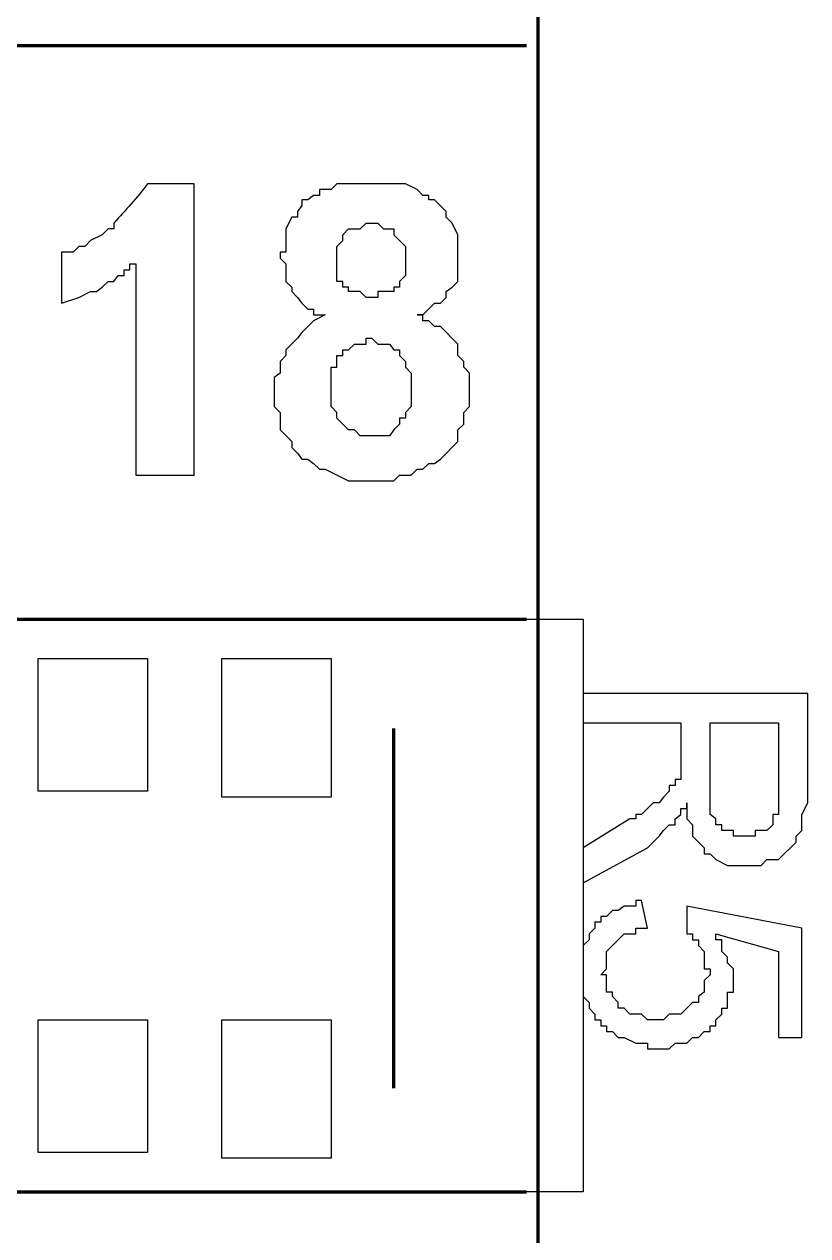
# Model space of a CAD drawing. Header units: millimetres. Extents: x -109 to -14.2, y -107.5 to -24.7.
# Drawn here: x -40.19 to -36.72, y -86.62 to -81.25 of the extents above; entities that cross this region are included whole.
import ezdxf

# ---------------------------------------------------------------- set-up
doc = ezdxf.new("R2010")
doc.units = ezdxf.units.MM
doc.header["$MEASUREMENT"] = 0
doc.layers.add('layer 1', color=7, linetype='Continuous')

msp = doc.modelspace()

# ---------------------------------------------------------------- linework, layer by layer
at = {"layer": 'layer 1', "color": 0, "lineweight": 80}
for points in [[(-37.9157, -91.9882), (-37.9157, -91.9882), (-37.9157, -66.1355), (-37.9157, -66.1355)], [(-46.6086, -81.3464), (-46.6086, -81.3464), (-37.9674, -81.3464), (-37.9674, -81.3464)], [(-46.6086, -83.889), (-46.6086, -83.889), (-37.9674, -83.889), (-37.9674, -83.889)], [(-46.6086, -86.4253), (-46.6086, -86.4253), (-37.9674, -86.4253), (-37.9674, -86.4253)]]:
    msp.add_open_spline(points, degree=3, dxfattribs=at)
at = {"layer": 'layer 1', "color": 0}
for points, knots in [([(-39.4389, -83.2501), (-39.4389, -83.2501), (-39.697, -83.2501), (-39.697, -83.2501), (-39.697, -83.2501), (-39.697, -83.2501), (-39.697, -82.3144), (-39.697, -82.3144), (-39.697, -82.3144), (-39.697, -82.3144), (-39.7228, -82.3144), (-39.7228, -82.3144), (-39.7228, -82.3144), (-39.7228, -82.3144), (-39.7228, -82.3402), (-39.7228, -82.3402), (-39.7228, -82.3402), (-39.7228, -82.3402), (-39.7486, -82.3402), (-39.7486, -82.3402), (-39.7486, -82.3402), (-39.7486, -82.3402), (-39.7486, -82.366), (-39.7486, -82.366), (-39.7486, -82.366), (-39.7486, -82.366), (-39.7745, -82.366), (-39.7745, -82.366), (-39.7745, -82.366), (-39.7745, -82.366), (-39.7938, -82.3918), (-39.7938, -82.3918), (-39.7938, -82.3918), (-39.7938, -82.3918), (-39.8196, -82.3918), (-39.8196, -82.3918), (-39.8196, -82.3918), (-39.8196, -82.3918), (-39.8454, -82.4176), (-39.8454, -82.4176), (-39.8454, -82.4176), (-39.8454, -82.4176), (-39.8713, -82.437), (-39.8713, -82.437), (-39.8713, -82.437), (-39.8713, -82.437), (-39.8971, -82.437), (-39.8971, -82.437), (-39.8971, -82.437), (-39.8971, -82.437), (-39.9487, -82.4628), (-39.9487, -82.4628), (-39.9487, -82.4628), (-39.9487, -82.4628), (-40.0261, -82.4886), (-40.0261, -82.4886), (-40.0261, -82.4886), (-40.0261, -82.4886), (-40.0261, -82.2628), (-40.0261, -82.2628), (-40.0261, -82.2628), (-40.0261, -82.2628), (-39.9745, -82.2628), (-39.9745, -82.2628), (-39.9745, -82.2628), (-39.9745, -82.2628), (-39.9487, -82.2369), (-39.9487, -82.2369), (-39.9487, -82.2369), (-39.9487, -82.2369), (-39.9229, -82.2369), (-39.9229, -82.2369), (-39.9229, -82.2369), (-39.9229, -82.2369), (-39.8971, -82.2111), (-39.8971, -82.2111), (-39.8971, -82.2111), (-39.8971, -82.2111), (-39.8454, -82.1853), (-39.8454, -82.1853), (-39.8454, -82.1853), (-39.8454, -82.1853), (-39.8196, -82.1595), (-39.8196, -82.1595), (-39.8196, -82.1595), (-39.8196, -82.1595), (-39.7938, -82.1595), (-39.7938, -82.1595), (-39.7938, -82.1595), (-39.7938, -82.1595), (-39.7938, -82.1337), (-39.7938, -82.1337), (-39.7938, -82.1337), (-39.7427, -82.0754), (-39.6903, -82.0221), (-39.6454, -81.9595), (-39.6454, -81.9595), (-39.6454, -81.9595), (-39.4389, -81.9595), (-39.4389, -81.9595), (-39.4389, -81.9595), (-39.4389, -81.9595), (-39.4389, -83.2501), (-39.4389, -83.2501)], [0, 0, 0, 0, 0.037037, 0.037037, 0.037037, 0.037037, 0.074074, 0.074074, 0.074074, 0.074074, 0.111111, 0.111111, 0.111111, 0.111111, 0.148148, 0.148148, 0.148148, 0.148148, 0.185185, 0.185185, 0.185185, 0.185185, 0.222222, 0.222222, 0.222222, 0.222222, 0.259259, 0.259259, 0.259259, 0.259259, 0.296296, 0.296296, 0.296296, 0.296296, 0.333333, 0.333333, 0.333333, 0.333333, 0.37037, 0.37037, 0.37037, 0.37037, 0.407407, 0.407407, 0.407407, 0.407407, 0.444444, 0.444444, 0.444444, 0.444444, 0.481481, 0.481481, 0.481481, 0.481481, 0.518519, 0.518519, 0.518519, 0.518519, 0.555556, 0.555556, 0.555556, 0.555556, 0.592593, 0.592593, 0.592593, 0.592593, 0.62963, 0.62963, 0.62963, 0.62963, 0.666667, 0.666667, 0.666667, 0.666667, 0.703704, 0.703704, 0.703704, 0.703704, 0.740741, 0.740741, 0.740741, 0.740741, 0.777778, 0.777778, 0.777778, 0.777778, 0.814815, 0.814815, 0.814815, 0.814815, 0.851852, 0.851852, 0.851852, 0.851852, 0.888889, 0.888889, 0.888889, 0.888889, 0.925926, 0.925926, 0.925926, 0.925926, 1, 1, 1, 1]), ([(-38.858, -82.5403), (-38.858, -82.5403), (-38.9096, -82.5403), (-38.9096, -82.5403), (-38.9096, -82.5403), (-38.9096, -82.5403), (-38.9096, -82.5144), (-38.9096, -82.5144), (-38.9096, -82.5144), (-38.9096, -82.5144), (-38.9354, -82.5144), (-38.9354, -82.5144), (-38.9354, -82.5144), (-38.9354, -82.5144), (-38.9612, -82.4886), (-38.9612, -82.4886), (-38.9612, -82.4886), (-38.9612, -82.4886), (-38.9806, -82.4628), (-38.9806, -82.4628), (-38.9806, -82.4628), (-38.9806, -82.4628), (-39.0064, -82.437), (-39.0064, -82.437), (-39.0064, -82.437), (-39.0064, -82.437), (-39.0064, -82.4176), (-39.0064, -82.4176), (-39.0064, -82.4176), (-39.0064, -82.4176), (-39.0322, -82.3918), (-39.0322, -82.3918), (-39.0322, -82.3918), (-39.0322, -82.3918), (-39.0322, -82.3144), (-39.0322, -82.3144), (-39.0322, -82.3144), (-39.0322, -82.3144), (-39.058, -82.2886), (-39.058, -82.2886), (-39.058, -82.2886), (-39.058, -82.2886), (-39.058, -82.2628), (-39.058, -82.2628), (-39.058, -82.2628), (-39.058, -82.2628), (-39.0322, -82.2628), (-39.0322, -82.2628), (-39.0322, -82.2628), (-39.0322, -82.2628), (-39.0322, -82.1595), (-39.0322, -82.1595), (-39.0322, -82.1595), (-39.0322, -82.1595), (-39.0064, -82.1079), (-39.0064, -82.1079), (-39.0064, -82.1079), (-39.0064, -82.1079), (-38.9806, -82.1079), (-38.9806, -82.1079), (-38.9806, -82.1079), (-38.9806, -82.1079), (-38.9806, -82.0821), (-38.9806, -82.0821), (-38.9806, -82.0821), (-38.9806, -82.0821), (-38.9612, -82.0563), (-38.9612, -82.0563), (-38.9612, -82.0563), (-38.9612, -82.0563), (-38.9612, -82.0304), (-38.9612, -82.0304), (-38.9612, -82.0304), (-38.9612, -82.0304), (-38.9354, -82.0304), (-38.9354, -82.0304), (-38.9354, -82.0304), (-38.9354, -82.0304), (-38.9096, -82.0111), (-38.9096, -82.0111), (-38.9096, -82.0111), (-38.9096, -82.0111), (-38.8838, -82.0111), (-38.8838, -82.0111), (-38.8838, -82.0111), (-38.8838, -82.0111), (-38.8838, -81.9853), (-38.8838, -81.9853), (-38.8838, -81.9853), (-38.8838, -81.9853), (-38.8321, -81.9853), (-38.8321, -81.9853), (-38.8321, -81.9853), (-38.8321, -81.9853), (-38.8063, -81.9595), (-38.8063, -81.9595), (-38.8063, -81.9595), (-38.8063, -81.9595), (-38.503, -81.9595), (-38.503, -81.9595), (-38.503, -81.9595), (-38.503, -81.9595), (-38.4514, -81.9853), (-38.4514, -81.9853), (-38.4514, -81.9853), (-38.4514, -81.9853), (-38.4256, -82.0111), (-38.4256, -82.0111), (-38.4256, -82.0111), (-38.4256, -82.0111), (-38.3997, -82.0111), (-38.3997, -82.0111), (-38.3997, -82.0111), (-38.3997, -82.0111), (-38.3997, -82.0304), (-38.3997, -82.0304), (-38.3997, -82.0304), (-38.3997, -82.0304), (-38.374, -82.0304), (-38.374, -82.0304), (-38.374, -82.0304), (-38.374, -82.0304), (-38.3223, -82.0821), (-38.3223, -82.0821), (-38.3223, -82.0821), (-38.3223, -82.0821), (-38.3223, -82.1079), (-38.3223, -82.1079), (-38.3223, -82.1079), (-38.3223, -82.1079), (-38.2965, -82.1337), (-38.2965, -82.1337), (-38.2965, -82.1337), (-38.2965, -82.1337), (-38.2707, -82.1853), (-38.2707, -82.1853), (-38.2707, -82.1853), (-38.2707, -82.1853), (-38.2707, -82.2628), (-38.2707, -82.2628), (-38.2707, -82.2628), (-38.2707, -82.3058), (-38.2707, -82.3488), (-38.2707, -82.3918), (-38.2707, -82.3918), (-38.2707, -82.3918), (-38.2965, -82.4176), (-38.2965, -82.4176), (-38.2965, -82.4176), (-38.2965, -82.4176), (-38.3223, -82.437), (-38.3223, -82.437), (-38.3223, -82.437), (-38.3223, -82.437), (-38.3223, -82.4628), (-38.3223, -82.4628), (-38.3223, -82.4628), (-38.3223, -82.4628), (-38.3481, -82.4886), (-38.3481, -82.4886), (-38.3481, -82.4886), (-38.3481, -82.4886), (-38.374, -82.4886), (-38.374, -82.4886), (-38.374, -82.4886), (-38.374, -82.4886), (-38.4256, -82.5403), (-38.4256, -82.5403), (-38.4256, -82.5403), (-38.4256, -82.5403), (-38.4514, -82.5403), (-38.4514, -82.5403), (-38.4514, -82.5403), (-38.4514, -82.5403), (-38.4256, -82.5403), (-38.4256, -82.5403), (-38.4256, -82.5403), (-38.4256, -82.5403), (-38.4256, -82.5661), (-38.4256, -82.5661), (-38.4256, -82.5661), (-38.4256, -82.5661), (-38.3997, -82.5661), (-38.3997, -82.5661), (-38.3997, -82.5661), (-38.3997, -82.5661), (-38.374, -82.5919), (-38.374, -82.5919), (-38.374, -82.5919), (-38.374, -82.5919), (-38.3481, -82.5919), (-38.3481, -82.5919), (-38.3481, -82.5919), (-38.3481, -82.5919), (-38.2707, -82.6693), (-38.2707, -82.6693), (-38.2707, -82.6693), (-38.2707, -82.6693), (-38.2707, -82.7209), (-38.2707, -82.7209), (-38.2707, -82.7209), (-38.2707, -82.7209), (-38.2449, -82.7468), (-38.2449, -82.7468), (-38.2449, -82.7468), (-38.2449, -82.7468), (-38.2449, -82.7726), (-38.2449, -82.7726), (-38.2449, -82.7726), (-38.2449, -82.7726), (-38.2191, -82.7984), (-38.2191, -82.7984), (-38.2191, -82.7984), (-38.2191, -82.7984), (-38.2191, -82.9468), (-38.2191, -82.9468), (-38.2191, -82.9468), (-38.2191, -82.9468), (-38.2449, -82.9726), (-38.2449, -82.9726), (-38.2449, -82.9726), (-38.2449, -82.9726), (-38.2449, -83.0243), (-38.2449, -83.0243), (-38.2449, -83.0243), (-38.2449, -83.0243), (-38.2707, -83.0501), (-38.2707, -83.0501), (-38.2707, -83.0501), (-38.2707, -83.0501), (-38.2707, -83.1017), (-38.2707, -83.1017), (-38.2707, -83.1017), (-38.2707, -83.1017), (-38.3481, -83.1792), (-38.3481, -83.1792), (-38.3481, -83.1792), (-38.3481, -83.1792), (-38.374, -83.1985), (-38.374, -83.1985), (-38.374, -83.1985), (-38.374, -83.1985), (-38.3997, -83.1985), (-38.3997, -83.1985), (-38.3997, -83.1985), (-38.3997, -83.1985), (-38.4256, -83.2243), (-38.4256, -83.2243), (-38.4256, -83.2243), (-38.4256, -83.2243), (-38.4514, -83.2243), (-38.4514, -83.2243), (-38.4514, -83.2243), (-38.4514, -83.2243), (-38.4772, -83.2501), (-38.4772, -83.2501), (-38.4772, -83.2501), (-38.4772, -83.2501), (-38.5288, -83.2501), (-38.5288, -83.2501), (-38.5288, -83.2501), (-38.5288, -83.2501), (-38.5546, -83.276), (-38.5546, -83.276), (-38.5546, -83.276), (-38.5546, -83.276), (-38.7547, -83.276), (-38.7547, -83.276), (-38.7547, -83.276), (-38.7547, -83.276), (-38.858, -83.2243), (-38.858, -83.2243), (-38.858, -83.2243), (-38.858, -83.2243), (-38.8838, -83.2243), (-38.8838, -83.2243), (-38.8838, -83.2243), (-38.8838, -83.2243), (-38.9096, -83.1985), (-38.9096, -83.1985), (-38.9096, -83.1985), (-38.9096, -83.1985), (-38.9354, -83.1792), (-38.9354, -83.1792), (-38.9354, -83.1792), (-38.9354, -83.1792), (-38.9612, -83.1792), (-38.9612, -83.1792), (-38.9612, -83.1792), (-38.9612, -83.1792), (-38.9806, -83.1533), (-38.9806, -83.1533), (-38.9806, -83.1533), (-38.9806, -83.1533), (-39.0064, -83.1275), (-39.0064, -83.1275), (-39.0064, -83.1275), (-39.0064, -83.1275), (-39.0064, -83.1017), (-39.0064, -83.1017), (-39.0064, -83.1017), (-39.0064, -83.1017), (-39.058, -83.0501), (-39.058, -83.0501), (-39.058, -83.0501), (-39.058, -83.0501), (-39.058, -82.9726), (-39.058, -82.9726), (-39.058, -82.9726), (-39.058, -82.9726), (-39.0838, -82.9468), (-39.0838, -82.9468), (-39.0838, -82.9468), (-39.0838, -82.9468), (-39.0838, -82.8177), (-39.0838, -82.8177), (-39.0838, -82.8177), (-39.0838, -82.8177), (-39.058, -82.7984), (-39.058, -82.7984), (-39.058, -82.7984), (-39.058, -82.7984), (-39.058, -82.7468), (-39.058, -82.7468), (-39.058, -82.7468), (-39.058, -82.7468), (-39.0322, -82.7209), (-39.0322, -82.7209), (-39.0322, -82.7209), (-39.0322, -82.7209), (-39.0322, -82.6952), (-39.0322, -82.6952), (-39.0322, -82.6952), (-39.0322, -82.6952), (-38.9806, -82.6435), (-38.9806, -82.6435), (-38.9806, -82.6435), (-38.9806, -82.6435), (-38.9612, -82.6177), (-38.9612, -82.6177), (-38.9612, -82.6177), (-38.9612, -82.6177), (-38.9096, -82.5661), (-38.9096, -82.5661), (-38.9096, -82.5661), (-38.9096, -82.5661), (-38.858, -82.5403), (-38.858, -82.5403)], [0, 0, 0, 0, 0.011364, 0.011364, 0.011364, 0.011364, 0.022727, 0.022727, 0.022727, 0.022727, 0.034091, 0.034091, 0.034091, 0.034091, 0.045455, 0.045455, 0.045455, 0.045455, 0.056818, 0.056818, 0.056818, 0.056818, 0.068182, 0.068182, 0.068182, 0.068182, 0.079545, 0.079545, 0.079545, 0.079545, 0.090909, 0.090909, 0.090909, 0.090909, 0.102273, 0.102273, 0.102273, 0.102273, 0.113636, 0.113636, 0.113636, 0.113636, 0.125, 0.125, 0.125, 0.125, 0.136364, 0.136364, 0.136364, 0.136364, 0.147727, 0.147727, 0.147727, 0.147727, 0.159091, 0.159091, 0.159091, 0.159091, 0.170455, 0.170455, 0.170455, 0.170455, 0.181818, 0.181818, 0.181818, 0.181818, 0.193182, 0.193182, 0.193182, 0.193182, 0.204545, 0.204545, 0.204545, 0.204545, 0.215909, 0.215909, 0.215909, 0.215909, 0.227273, 0.227273, 0.227273, 0.227273, 0.238636, 0.238636, 0.238636, 0.238636, 0.25, 0.25, 0.25, 0.25, 0.261364, 0.261364, 0.261364, 0.261364, 0.272727, 0.272727, 0.272727, 0.272727, 0.284091, 0.284091, 0.284091, 0.284091, 0.295455, 0.295455, 0.295455, 0.295455, 0.306818, 0.306818, 0.306818, 0.306818, 0.318182, 0.318182, 0.318182, 0.318182, 0.329545, 0.329545, 0.329545, 0.329545, 0.340909, 0.340909, 0.340909, 0.340909, 0.352273, 0.352273, 0.352273, 0.352273, 0.363636, 0.363636, 0.363636, 0.363636, 0.375, 0.375, 0.375, 0.375, 0.386364, 0.386364, 0.386364, 0.386364, 0.397727, 0.397727, 0.397727, 0.397727, 0.409091, 0.409091, 0.409091, 0.409091, 0.420455, 0.420455, 0.420455, 0.420455, 0.431818, 0.431818, 0.431818, 0.431818, 0.443182, 0.443182, 0.443182, 0.443182, 0.454545, 0.454545, 0.454545, 0.454545, 0.465909, 0.465909, 0.465909, 0.465909, 0.477273, 0.477273, 0.477273, 0.477273, 0.488636, 0.488636, 0.488636, 0.488636, 0.5, 0.5, 0.5, 0.5, 0.511364, 0.511364, 0.511364, 0.511364, 0.522727, 0.522727, 0.522727, 0.522727, 0.534091, 0.534091, 0.534091, 0.534091, 0.545455, 0.545455, 0.545455, 0.545455, 0.556818, 0.556818, 0.556818, 0.556818, 0.568182, 0.568182, 0.568182, 0.568182, 0.579545, 0.579545, 0.579545, 0.579545, 0.590909, 0.590909, 0.590909, 0.590909, 0.602273, 0.602273, 0.602273, 0.602273, 0.613636, 0.613636, 0.613636, 0.613636, 0.625, 0.625, 0.625, 0.625, 0.636364, 0.636364, 0.636364, 0.636364, 0.647727, 0.647727, 0.647727, 0.647727, 0.659091, 0.659091, 0.659091, 0.659091, 0.670455, 0.670455, 0.670455, 0.670455, 0.681818, 0.681818, 0.681818, 0.681818, 0.693182, 0.693182, 0.693182, 0.693182, 0.704545, 0.704545, 0.704545, 0.704545, 0.715909, 0.715909, 0.715909, 0.715909, 0.727273, 0.727273, 0.727273, 0.727273, 0.738636, 0.738636, 0.738636, 0.738636, 0.75, 0.75, 0.75, 0.75, 0.761364, 0.761364, 0.761364, 0.761364, 0.772727, 0.772727, 0.772727, 0.772727, 0.784091, 0.784091, 0.784091, 0.784091, 0.795455, 0.795455, 0.795455, 0.795455, 0.806818, 0.806818, 0.806818, 0.806818, 0.818182, 0.818182, 0.818182, 0.818182, 0.829545, 0.829545, 0.829545, 0.829545, 0.840909, 0.840909, 0.840909, 0.840909, 0.852273, 0.852273, 0.852273, 0.852273, 0.863636, 0.863636, 0.863636, 0.863636, 0.875, 0.875, 0.875, 0.875, 0.886364, 0.886364, 0.886364, 0.886364, 0.897727, 0.897727, 0.897727, 0.897727, 0.909091, 0.909091, 0.909091, 0.909091, 0.920455, 0.920455, 0.920455, 0.920455, 0.931818, 0.931818, 0.931818, 0.931818, 0.943182, 0.943182, 0.943182, 0.943182, 0.954545, 0.954545, 0.954545, 0.954545, 0.965909, 0.965909, 0.965909, 0.965909, 0.977273, 0.977273, 0.977273, 0.977273, 1, 1, 1, 1]), ([(-38.8063, -82.2886), (-38.8063, -82.2886), (-38.8063, -82.3918), (-38.8063, -82.3918), (-38.8063, -82.3918), (-38.8063, -82.3918), (-38.7805, -82.3918), (-38.7805, -82.3918), (-38.7805, -82.3918), (-38.7805, -82.3918), (-38.7805, -82.4176), (-38.7805, -82.4176), (-38.7805, -82.4176), (-38.7805, -82.4176), (-38.7547, -82.4176), (-38.7547, -82.4176), (-38.7547, -82.4176), (-38.7547, -82.4176), (-38.7547, -82.437), (-38.7547, -82.437), (-38.7547, -82.437), (-38.7547, -82.437), (-38.7031, -82.437), (-38.7031, -82.437), (-38.7031, -82.437), (-38.7031, -82.437), (-38.6773, -82.4628), (-38.6773, -82.4628), (-38.6773, -82.4628), (-38.6773, -82.4628), (-38.6256, -82.4628), (-38.6256, -82.4628), (-38.6256, -82.4628), (-38.6256, -82.4628), (-38.6256, -82.437), (-38.6256, -82.437), (-38.6256, -82.437), (-38.6256, -82.437), (-38.5546, -82.437), (-38.5546, -82.437), (-38.5546, -82.437), (-38.5546, -82.437), (-38.5546, -82.4176), (-38.5546, -82.4176), (-38.5546, -82.4176), (-38.5546, -82.4176), (-38.5288, -82.4176), (-38.5288, -82.4176), (-38.5288, -82.4176), (-38.5288, -82.4176), (-38.5288, -82.3918), (-38.5288, -82.3918), (-38.5288, -82.3918), (-38.5288, -82.3918), (-38.503, -82.366), (-38.503, -82.366), (-38.503, -82.366), (-38.503, -82.366), (-38.503, -82.2369), (-38.503, -82.2369), (-38.503, -82.2369), (-38.503, -82.2369), (-38.5546, -82.1853), (-38.5546, -82.1853), (-38.5546, -82.1853), (-38.5546, -82.1853), (-38.5546, -82.1595), (-38.5546, -82.1595), (-38.5546, -82.1595), (-38.5546, -82.1595), (-38.5998, -82.1595), (-38.5998, -82.1595), (-38.5998, -82.1595), (-38.5998, -82.1595), (-38.6256, -82.1337), (-38.6256, -82.1337), (-38.6256, -82.1337), (-38.6256, -82.1337), (-38.6773, -82.1337), (-38.6773, -82.1337), (-38.6773, -82.1337), (-38.6773, -82.1337), (-38.7031, -82.1595), (-38.7031, -82.1595), (-38.7031, -82.1595), (-38.7031, -82.1595), (-38.7547, -82.1595), (-38.7547, -82.1595), (-38.7547, -82.1595), (-38.7547, -82.1595), (-38.7805, -82.1853), (-38.7805, -82.1853), (-38.7805, -82.1853), (-38.7805, -82.1853), (-38.7805, -82.2111), (-38.7805, -82.2111), (-38.7805, -82.2111), (-38.7805, -82.2111), (-38.8063, -82.2369), (-38.8063, -82.2369), (-38.8063, -82.2369), (-38.8063, -82.2369), (-38.8063, -82.2886), (-38.8063, -82.2886)], [0, 0, 0, 0, 0.037037, 0.037037, 0.037037, 0.037037, 0.074074, 0.074074, 0.074074, 0.074074, 0.111111, 0.111111, 0.111111, 0.111111, 0.148148, 0.148148, 0.148148, 0.148148, 0.185185, 0.185185, 0.185185, 0.185185, 0.222222, 0.222222, 0.222222, 0.222222, 0.259259, 0.259259, 0.259259, 0.259259, 0.296296, 0.296296, 0.296296, 0.296296, 0.333333, 0.333333, 0.333333, 0.333333, 0.37037, 0.37037, 0.37037, 0.37037, 0.407407, 0.407407, 0.407407, 0.407407, 0.444444, 0.444444, 0.444444, 0.444444, 0.481481, 0.481481, 0.481481, 0.481481, 0.518519, 0.518519, 0.518519, 0.518519, 0.555556, 0.555556, 0.555556, 0.555556, 0.592593, 0.592593, 0.592593, 0.592593, 0.62963, 0.62963, 0.62963, 0.62963, 0.666667, 0.666667, 0.666667, 0.666667, 0.703704, 0.703704, 0.703704, 0.703704, 0.740741, 0.740741, 0.740741, 0.740741, 0.777778, 0.777778, 0.777778, 0.777778, 0.814815, 0.814815, 0.814815, 0.814815, 0.851852, 0.851852, 0.851852, 0.851852, 0.888889, 0.888889, 0.888889, 0.888889, 0.925926, 0.925926, 0.925926, 0.925926, 1, 1, 1, 1]), ([(-38.8321, -82.8436), (-38.8321, -82.8436), (-38.8321, -82.9468), (-38.8321, -82.9468), (-38.8321, -82.9468), (-38.8321, -82.9468), (-38.8063, -82.9726), (-38.8063, -82.9726), (-38.8063, -82.9726), (-38.8063, -82.9726), (-38.8063, -82.9985), (-38.8063, -82.9985), (-38.8063, -82.9985), (-38.8063, -82.9985), (-38.7547, -83.0501), (-38.7547, -83.0501), (-38.7547, -83.0501), (-38.7547, -83.0501), (-38.7289, -83.0501), (-38.7289, -83.0501), (-38.7289, -83.0501), (-38.7289, -83.0501), (-38.7031, -83.0759), (-38.7031, -83.0759), (-38.7031, -83.0759), (-38.7031, -83.0759), (-38.574, -83.0759), (-38.574, -83.0759), (-38.574, -83.0759), (-38.574, -83.0759), (-38.5546, -83.0501), (-38.5546, -83.0501), (-38.5546, -83.0501), (-38.5546, -83.0501), (-38.5288, -83.0243), (-38.5288, -83.0243), (-38.5288, -83.0243), (-38.5288, -83.0243), (-38.5288, -82.9985), (-38.5288, -82.9985), (-38.5288, -82.9985), (-38.5288, -82.9985), (-38.503, -82.9985), (-38.503, -82.9985), (-38.503, -82.9985), (-38.503, -82.9985), (-38.503, -82.9726), (-38.503, -82.9726), (-38.503, -82.9726), (-38.503, -82.9726), (-38.4772, -82.9468), (-38.4772, -82.9468), (-38.4772, -82.9468), (-38.4772, -82.9468), (-38.4772, -82.7984), (-38.4772, -82.7984), (-38.4772, -82.7984), (-38.4772, -82.7984), (-38.503, -82.7726), (-38.503, -82.7726), (-38.503, -82.7726), (-38.503, -82.7726), (-38.503, -82.7468), (-38.503, -82.7468), (-38.503, -82.7468), (-38.503, -82.7468), (-38.5288, -82.7209), (-38.5288, -82.7209), (-38.5288, -82.7209), (-38.5288, -82.7209), (-38.5288, -82.6952), (-38.5288, -82.6952), (-38.5288, -82.6952), (-38.5288, -82.6952), (-38.5546, -82.6952), (-38.5546, -82.6952), (-38.5546, -82.6952), (-38.5546, -82.6952), (-38.574, -82.6693), (-38.574, -82.6693), (-38.574, -82.6693), (-38.574, -82.6693), (-38.6256, -82.6693), (-38.6256, -82.6693), (-38.6256, -82.6693), (-38.6256, -82.6693), (-38.6514, -82.6435), (-38.6514, -82.6435), (-38.6514, -82.6435), (-38.6514, -82.6435), (-38.6773, -82.6435), (-38.6773, -82.6435), (-38.6773, -82.6435), (-38.6773, -82.6435), (-38.6773, -82.6693), (-38.6773, -82.6693), (-38.6773, -82.6693), (-38.6773, -82.6693), (-38.7289, -82.6693), (-38.7289, -82.6693), (-38.7289, -82.6693), (-38.7289, -82.6693), (-38.7547, -82.6952), (-38.7547, -82.6952), (-38.7547, -82.6952), (-38.7547, -82.6952), (-38.7805, -82.6952), (-38.7805, -82.6952), (-38.7805, -82.6952), (-38.7805, -82.6952), (-38.7805, -82.7209), (-38.7805, -82.7209), (-38.7805, -82.7209), (-38.7805, -82.7209), (-38.8063, -82.7209), (-38.8063, -82.7209), (-38.8063, -82.7209), (-38.8063, -82.7209), (-38.8063, -82.7726), (-38.8063, -82.7726), (-38.8063, -82.7726), (-38.8063, -82.7726), (-38.8321, -82.7726), (-38.8321, -82.7726), (-38.8321, -82.7726), (-38.8321, -82.7726), (-38.8321, -82.8436), (-38.8321, -82.8436)], [0, 0, 0, 0, 0.030303, 0.030303, 0.030303, 0.030303, 0.060606, 0.060606, 0.060606, 0.060606, 0.090909, 0.090909, 0.090909, 0.090909, 0.121212, 0.121212, 0.121212, 0.121212, 0.151515, 0.151515, 0.151515, 0.151515, 0.181818, 0.181818, 0.181818, 0.181818, 0.212121, 0.212121, 0.212121, 0.212121, 0.242424, 0.242424, 0.242424, 0.242424, 0.272727, 0.272727, 0.272727, 0.272727, 0.30303, 0.30303, 0.30303, 0.30303, 0.333333, 0.333333, 0.333333, 0.333333, 0.363636, 0.363636, 0.363636, 0.363636, 0.393939, 0.393939, 0.393939, 0.393939, 0.424242, 0.424242, 0.424242, 0.424242, 0.454545, 0.454545, 0.454545, 0.454545, 0.484848, 0.484848, 0.484848, 0.484848, 0.515152, 0.515152, 0.515152, 0.515152, 0.545455, 0.545455, 0.545455, 0.545455, 0.575758, 0.575758, 0.575758, 0.575758, 0.606061, 0.606061, 0.606061, 0.606061, 0.636364, 0.636364, 0.636364, 0.636364, 0.666667, 0.666667, 0.666667, 0.666667, 0.69697, 0.69697, 0.69697, 0.69697, 0.727273, 0.727273, 0.727273, 0.727273, 0.757576, 0.757576, 0.757576, 0.757576, 0.787879, 0.787879, 0.787879, 0.787879, 0.818182, 0.818182, 0.818182, 0.818182, 0.848485, 0.848485, 0.848485, 0.848485, 0.878788, 0.878788, 0.878788, 0.878788, 0.909091, 0.909091, 0.909091, 0.909091, 0.939394, 0.939394, 0.939394, 0.939394, 1, 1, 1, 1]), ([(-46.6086, -83.889), (-46.6086, -83.889), (-46.6086, -86.4253), (-46.6086, -86.4253), (-46.6086, -86.4253), (-46.6086, -86.4253), (-37.7157, -86.4253), (-37.7157, -86.4253), (-37.7157, -86.4253), (-37.7157, -86.4253), (-37.7157, -83.889), (-37.7157, -83.889), (-37.7157, -83.889), (-37.7157, -83.889), (-46.6086, -83.889), (-46.6086, -83.889)], [0, 0, 0, 0, 0.2, 0.2, 0.2, 0.2, 0.4, 0.4, 0.4, 0.4, 0.6, 0.6, 0.6, 0.6, 1, 1, 1, 1]), ([(-40.1293, -84.0633), (-40.1293, -84.0633), (-40.1293, -84.6506), (-40.1293, -84.6506), (-40.1293, -84.6506), (-40.1293, -84.6506), (-39.6453, -84.6506), (-39.6453, -84.6506), (-39.6453, -84.6506), (-39.6453, -84.6506), (-39.6453, -84.0633), (-39.6453, -84.0633), (-39.6453, -84.0633), (-39.6453, -84.0633), (-40.1293, -84.0633), (-40.1293, -84.0633)], [0, 0, 0, 0, 0.2, 0.2, 0.2, 0.2, 0.4, 0.4, 0.4, 0.4, 0.6, 0.6, 0.6, 0.6, 1, 1, 1, 1]), ([(-39.3162, -84.0633), (-39.3162, -84.0633), (-39.3162, -84.6764), (-39.3162, -84.6764), (-39.3162, -84.6764), (-39.3162, -84.6764), (-38.8321, -84.6764), (-38.8321, -84.6764), (-38.8321, -84.6764), (-38.8321, -84.6764), (-38.8321, -84.0633), (-38.8321, -84.0633), (-38.8321, -84.0633), (-38.8321, -84.0633), (-39.3162, -84.0633), (-39.3162, -84.0633)], [0, 0, 0, 0, 0.2, 0.2, 0.2, 0.2, 0.4, 0.4, 0.4, 0.4, 0.6, 0.6, 0.6, 0.6, 1, 1, 1, 1]), ([(-37.7157, -84.2182), (-37.7157, -84.2182), (-36.7218, -84.2182), (-36.7218, -84.2182), (-36.7218, -84.2182), (-36.7218, -84.2182), (-36.7218, -84.7022), (-36.7218, -84.7022), (-36.7218, -84.7022), (-36.7218, -84.7022), (-36.7477, -84.7538), (-36.7477, -84.7538), (-36.7477, -84.7538), (-36.7477, -84.7538), (-36.7477, -84.8248), (-36.7477, -84.8248), (-36.7477, -84.8248), (-36.7477, -84.8248), (-36.7735, -84.8506), (-36.7735, -84.8506), (-36.7735, -84.8506), (-36.7735, -84.8506), (-36.7735, -84.8764), (-36.7735, -84.8764), (-36.7735, -84.8764), (-36.7735, -84.8764), (-36.8509, -84.9539), (-36.8509, -84.9539), (-36.8509, -84.9539), (-36.8509, -84.9539), (-36.9026, -84.9539), (-36.9026, -84.9539), (-36.9026, -84.9539), (-36.9026, -84.9539), (-36.9284, -84.9797), (-36.9284, -84.9797), (-36.9284, -84.9797), (-36.9284, -84.9797), (-37.0768, -84.9797), (-37.0768, -84.9797), (-37.0768, -84.9797), (-37.0768, -84.9797), (-37.1284, -84.9539), (-37.1284, -84.9539), (-37.1284, -84.9539), (-37.1284, -84.9539), (-37.1542, -84.928), (-37.1542, -84.928), (-37.1542, -84.928), (-37.1542, -84.928), (-37.18, -84.928), (-37.18, -84.928), (-37.18, -84.928), (-37.18, -84.928), (-37.18, -84.9022), (-37.18, -84.9022), (-37.18, -84.9022), (-37.18, -84.9022), (-37.2317, -84.8506), (-37.2317, -84.8506), (-37.2317, -84.8506), (-37.2317, -84.8506), (-37.2317, -84.799), (-37.2317, -84.799), (-37.2317, -84.799), (-37.2317, -84.799), (-37.2575, -84.7732), (-37.2575, -84.7732), (-37.2575, -84.7732), (-37.2575, -84.7732), (-37.2575, -84.7022), (-37.2575, -84.7022), (-37.2575, -84.7022), (-37.2575, -84.7022), (-37.2575, -84.728), (-37.2575, -84.728), (-37.2575, -84.728), (-37.2575, -84.728), (-37.2833, -84.728), (-37.2833, -84.728), (-37.2833, -84.728), (-37.2833, -84.728), (-37.2833, -84.7538), (-37.2833, -84.7538), (-37.2833, -84.7538), (-37.2833, -84.7538), (-37.3091, -84.7732), (-37.3091, -84.7732), (-37.3091, -84.7732), (-37.3091, -84.7732), (-37.3091, -84.799), (-37.3091, -84.799), (-37.3091, -84.799), (-37.3091, -84.799), (-37.3349, -84.799), (-37.3349, -84.799), (-37.3349, -84.799), (-37.3349, -84.799), (-37.3607, -84.8248), (-37.3607, -84.8248), (-37.3607, -84.8248), (-37.3607, -84.8248), (-37.3801, -84.8506), (-37.3801, -84.8506), (-37.3801, -84.8506), (-37.3801, -84.8506), (-37.4317, -84.9022), (-37.4317, -84.9022), (-37.4317, -84.9022), (-37.4317, -84.9022), (-37.7157, -85.0571), (-37.7157, -85.0571), (-37.7157, -85.0571), (-37.7157, -85.0571), (-37.7157, -84.9022), (-37.7157, -84.9022), (-37.7157, -84.9022), (-37.7157, -84.9022), (-37.5092, -84.7732), (-37.5092, -84.7732), (-37.5092, -84.7732), (-37.5092, -84.7732), (-37.4834, -84.7732), (-37.4834, -84.7732), (-37.4834, -84.7732), (-37.4834, -84.7732), (-37.4834, -84.7538), (-37.4834, -84.7538), (-37.4834, -84.7538), (-37.4834, -84.7538), (-37.4575, -84.7538), (-37.4575, -84.7538), (-37.4575, -84.7538), (-37.4575, -84.7538), (-37.4059, -84.7022), (-37.4059, -84.7022), (-37.4059, -84.7022), (-37.4059, -84.7022), (-37.3801, -84.7022), (-37.3801, -84.7022), (-37.3801, -84.7022), (-37.3801, -84.7022), (-37.3607, -84.6764), (-37.3607, -84.6764), (-37.3607, -84.6764), (-37.3607, -84.6764), (-37.3349, -84.6506), (-37.3349, -84.6506), (-37.3349, -84.6506), (-37.3349, -84.6506), (-37.3349, -84.6247), (-37.3349, -84.6247), (-37.3349, -84.6247), (-37.3349, -84.6247), (-37.3091, -84.6247), (-37.3091, -84.6247), (-37.3091, -84.6247), (-37.3091, -84.6247), (-37.3091, -84.5989), (-37.3091, -84.5989), (-37.3091, -84.5989), (-37.3091, -84.5989), (-37.2833, -84.5989), (-37.2833, -84.5989), (-37.2833, -84.5989), (-37.2833, -84.5989), (-37.2833, -84.3472), (-37.2833, -84.3472), (-37.2833, -84.3472), (-37.2833, -84.3472), (-37.7157, -84.3472), (-37.7157, -84.3472), (-37.7157, -84.3472), (-37.7157, -84.3472), (-37.7157, -84.2182), (-37.7157, -84.2182)], [0, 0, 0, 0, 0.022222, 0.022222, 0.022222, 0.022222, 0.044444, 0.044444, 0.044444, 0.044444, 0.066667, 0.066667, 0.066667, 0.066667, 0.088889, 0.088889, 0.088889, 0.088889, 0.111111, 0.111111, 0.111111, 0.111111, 0.133333, 0.133333, 0.133333, 0.133333, 0.155556, 0.155556, 0.155556, 0.155556, 0.177778, 0.177778, 0.177778, 0.177778, 0.2, 0.2, 0.2, 0.2, 0.222222, 0.222222, 0.222222, 0.222222, 0.244444, 0.244444, 0.244444, 0.244444, 0.266667, 0.266667, 0.266667, 0.266667, 0.288889, 0.288889, 0.288889, 0.288889, 0.311111, 0.311111, 0.311111, 0.311111, 0.333333, 0.333333, 0.333333, 0.333333, 0.355556, 0.355556, 0.355556, 0.355556, 0.377778, 0.377778, 0.377778, 0.377778, 0.4, 0.4, 0.4, 0.4, 0.422222, 0.422222, 0.422222, 0.422222, 0.444444, 0.444444, 0.444444, 0.444444, 0.466667, 0.466667, 0.466667, 0.466667, 0.488889, 0.488889, 0.488889, 0.488889, 0.511111, 0.511111, 0.511111, 0.511111, 0.533333, 0.533333, 0.533333, 0.533333, 0.555556, 0.555556, 0.555556, 0.555556, 0.577778, 0.577778, 0.577778, 0.577778, 0.6, 0.6, 0.6, 0.6, 0.622222, 0.622222, 0.622222, 0.622222, 0.644444, 0.644444, 0.644444, 0.644444, 0.666667, 0.666667, 0.666667, 0.666667, 0.688889, 0.688889, 0.688889, 0.688889, 0.711111, 0.711111, 0.711111, 0.711111, 0.733333, 0.733333, 0.733333, 0.733333, 0.755556, 0.755556, 0.755556, 0.755556, 0.777778, 0.777778, 0.777778, 0.777778, 0.8, 0.8, 0.8, 0.8, 0.822222, 0.822222, 0.822222, 0.822222, 0.844444, 0.844444, 0.844444, 0.844444, 0.866667, 0.866667, 0.866667, 0.866667, 0.888889, 0.888889, 0.888889, 0.888889, 0.911111, 0.911111, 0.911111, 0.911111, 0.933333, 0.933333, 0.933333, 0.933333, 0.955556, 0.955556, 0.955556, 0.955556, 1, 1, 1, 1]), ([(-37.1542, -84.3472), (-37.1542, -84.3472), (-37.1542, -84.7538), (-37.1542, -84.7538), (-37.1542, -84.7538), (-37.1542, -84.7538), (-37.1284, -84.7732), (-37.1284, -84.7732), (-37.1284, -84.7732), (-37.1284, -84.7732), (-37.1284, -84.799), (-37.1284, -84.799), (-37.1284, -84.799), (-37.1284, -84.799), (-37.1026, -84.799), (-37.1026, -84.799), (-37.1026, -84.799), (-37.1026, -84.799), (-37.1026, -84.8248), (-37.1026, -84.8248), (-37.1026, -84.8248), (-37.1026, -84.8248), (-37.051, -84.8248), (-37.051, -84.8248), (-37.051, -84.8248), (-37.051, -84.8248), (-37.051, -84.8506), (-37.051, -84.8506), (-37.051, -84.8506), (-37.051, -84.8506), (-36.9542, -84.8506), (-36.9542, -84.8506), (-36.9542, -84.8506), (-36.9542, -84.8506), (-36.9542, -84.8248), (-36.9542, -84.8248), (-36.9542, -84.8248), (-36.9542, -84.8248), (-36.9026, -84.8248), (-36.9026, -84.8248), (-36.9026, -84.8248), (-36.9026, -84.8248), (-36.8767, -84.799), (-36.8767, -84.799), (-36.8767, -84.799), (-36.8767, -84.799), (-36.8767, -84.7538), (-36.8767, -84.7538), (-36.8767, -84.7538), (-36.8767, -84.7538), (-36.8509, -84.7538), (-36.8509, -84.7538), (-36.8509, -84.7538), (-36.8509, -84.7538), (-36.8509, -84.3472), (-36.8509, -84.3472), (-36.8509, -84.3472), (-36.8509, -84.3472), (-37.1542, -84.3472), (-37.1542, -84.3472)], [0, 0, 0, 0, 0.0625, 0.0625, 0.0625, 0.0625, 0.125, 0.125, 0.125, 0.125, 0.1875, 0.1875, 0.1875, 0.1875, 0.25, 0.25, 0.25, 0.25, 0.3125, 0.3125, 0.3125, 0.3125, 0.375, 0.375, 0.375, 0.375, 0.4375, 0.4375, 0.4375, 0.4375, 0.5, 0.5, 0.5, 0.5, 0.5625, 0.5625, 0.5625, 0.5625, 0.625, 0.625, 0.625, 0.625, 0.6875, 0.6875, 0.6875, 0.6875, 0.75, 0.75, 0.75, 0.75, 0.8125, 0.8125, 0.8125, 0.8125, 0.875, 0.875, 0.875, 0.875, 1, 1, 1, 1]), ([(-37.4575, -85.1346), (-37.4575, -85.1346), (-37.4317, -85.2572), (-37.4317, -85.2572), (-37.4317, -85.2572), (-37.4317, -85.2572), (-37.4834, -85.2572), (-37.4834, -85.2572), (-37.4834, -85.2572), (-37.4834, -85.2572), (-37.4834, -85.283), (-37.4834, -85.283), (-37.4834, -85.283), (-37.4834, -85.283), (-37.535, -85.283), (-37.535, -85.283), (-37.535, -85.283), (-37.535, -85.283), (-37.6124, -85.3604), (-37.6124, -85.3604), (-37.6124, -85.3604), (-37.6124, -85.3604), (-37.6124, -85.4379), (-37.6124, -85.4379), (-37.6124, -85.4379), (-37.6124, -85.4379), (-37.6383, -85.4637), (-37.6383, -85.4637), (-37.6383, -85.4637), (-37.6383, -85.4637), (-37.6124, -85.4637), (-37.6124, -85.4637), (-37.6124, -85.4637), (-37.6124, -85.4637), (-37.6124, -85.5411), (-37.6124, -85.5411), (-37.6124, -85.5411), (-37.6124, -85.5411), (-37.5866, -85.5411), (-37.5866, -85.5411), (-37.5866, -85.5411), (-37.5866, -85.5411), (-37.5866, -85.5605), (-37.5866, -85.5605), (-37.5866, -85.5605), (-37.5866, -85.5605), (-37.5608, -85.5863), (-37.5608, -85.5863), (-37.5608, -85.5863), (-37.5608, -85.5863), (-37.5608, -85.6121), (-37.5608, -85.6121), (-37.5608, -85.6121), (-37.5608, -85.6121), (-37.535, -85.6121), (-37.535, -85.6121), (-37.535, -85.6121), (-37.535, -85.6121), (-37.5092, -85.6379), (-37.5092, -85.6379), (-37.5092, -85.6379), (-37.5092, -85.6379), (-37.4575, -85.6379), (-37.4575, -85.6379), (-37.4575, -85.6379), (-37.4575, -85.6379), (-37.4317, -85.6637), (-37.4317, -85.6637), (-37.4317, -85.6637), (-37.4317, -85.6637), (-37.3607, -85.6637), (-37.3607, -85.6637), (-37.3607, -85.6637), (-37.3607, -85.6637), (-37.3349, -85.6379), (-37.3349, -85.6379), (-37.3349, -85.6379), (-37.3349, -85.6379), (-37.2833, -85.6379), (-37.2833, -85.6379), (-37.2833, -85.6379), (-37.2833, -85.6379), (-37.2317, -85.5863), (-37.2317, -85.5863), (-37.2317, -85.5863), (-37.2317, -85.5863), (-37.2059, -85.5863), (-37.2059, -85.5863), (-37.2059, -85.5863), (-37.2059, -85.5863), (-37.2059, -85.5605), (-37.2059, -85.5605), (-37.2059, -85.5605), (-37.2059, -85.5605), (-37.18, -85.5411), (-37.18, -85.5411), (-37.18, -85.5411), (-37.18, -85.5411), (-37.18, -85.4895), (-37.18, -85.4895), (-37.18, -85.4895), (-37.18, -85.4895), (-37.1542, -85.4637), (-37.1542, -85.4637), (-37.1542, -85.4637), (-37.1542, -85.4637), (-37.1542, -85.4379), (-37.1542, -85.4379), (-37.1542, -85.4379), (-37.1542, -85.4379), (-37.18, -85.4379), (-37.18, -85.4379), (-37.18, -85.4379), (-37.18, -85.4379), (-37.18, -85.3604), (-37.18, -85.3604), (-37.18, -85.3604), (-37.18, -85.3604), (-37.2059, -85.3346), (-37.2059, -85.3346), (-37.2059, -85.3346), (-37.2059, -85.3346), (-37.2059, -85.3088), (-37.2059, -85.3088), (-37.2059, -85.3088), (-37.2059, -85.3088), (-37.2317, -85.3088), (-37.2317, -85.3088), (-37.2317, -85.3088), (-37.2317, -85.3088), (-37.2317, -85.283), (-37.2317, -85.283), (-37.2317, -85.283), (-37.2317, -85.283), (-37.2575, -85.283), (-37.2575, -85.283), (-37.2575, -85.283), (-37.2575, -85.283), (-37.2575, -85.1604), (-37.2575, -85.1604), (-37.2575, -85.1604), (-37.2575, -85.1604), (-36.7477, -85.2572), (-36.7477, -85.2572), (-36.7477, -85.2572), (-36.7477, -85.2572), (-36.7477, -85.7412), (-36.7477, -85.7412), (-36.7477, -85.7412), (-36.7477, -85.7412), (-36.8509, -85.7412), (-36.8509, -85.7412), (-36.8509, -85.7412), (-36.8509, -85.7412), (-36.8509, -85.3604), (-36.8509, -85.3604), (-36.8509, -85.3604), (-36.8509, -85.3604), (-37.1284, -85.283), (-37.1284, -85.283), (-37.1284, -85.283), (-37.1284, -85.283), (-37.1284, -85.3088), (-37.1284, -85.3088), (-37.1284, -85.3088), (-37.1284, -85.3088), (-37.1026, -85.3088), (-37.1026, -85.3088), (-37.1026, -85.3088), (-37.1026, -85.3088), (-37.1026, -85.3604), (-37.1026, -85.3604), (-37.1026, -85.3604), (-37.1026, -85.3604), (-37.0768, -85.3863), (-37.0768, -85.3863), (-37.0768, -85.3863), (-37.0768, -85.3863), (-37.0768, -85.4121), (-37.0768, -85.4121), (-37.0768, -85.4121), (-37.0768, -85.4121), (-37.051, -85.4379), (-37.051, -85.4379), (-37.051, -85.4379), (-37.051, -85.4379), (-37.051, -85.5411), (-37.051, -85.5411), (-37.051, -85.5411), (-37.051, -85.5411), (-37.0768, -85.5411), (-37.0768, -85.5411), (-37.0768, -85.5411), (-37.0768, -85.5411), (-37.0768, -85.6121), (-37.0768, -85.6121), (-37.0768, -85.6121), (-37.0768, -85.6121), (-37.1026, -85.6121), (-37.1026, -85.6121), (-37.1026, -85.6121), (-37.1026, -85.6121), (-37.1026, -85.6379), (-37.1026, -85.6379), (-37.1026, -85.6379), (-37.1026, -85.6379), (-37.1284, -85.6637), (-37.1284, -85.6637), (-37.1284, -85.6637), (-37.1284, -85.6637), (-37.1284, -85.6896), (-37.1284, -85.6896), (-37.1284, -85.6896), (-37.1284, -85.6896), (-37.1542, -85.6896), (-37.1542, -85.6896), (-37.1542, -85.6896), (-37.1542, -85.6896), (-37.1542, -85.7154), (-37.1542, -85.7154), (-37.1542, -85.7154), (-37.1542, -85.7154), (-37.18, -85.7154), (-37.18, -85.7154), (-37.18, -85.7154), (-37.18, -85.7154), (-37.2059, -85.7412), (-37.2059, -85.7412), (-37.2059, -85.7412), (-37.2059, -85.7412), (-37.2317, -85.7412), (-37.2317, -85.7412), (-37.2317, -85.7412), (-37.2317, -85.7412), (-37.2575, -85.767), (-37.2575, -85.767), (-37.2575, -85.767), (-37.2575, -85.767), (-37.3091, -85.767), (-37.3091, -85.767), (-37.3091, -85.767), (-37.3091, -85.767), (-37.3349, -85.7928), (-37.3349, -85.7928), (-37.3349, -85.7928), (-37.3349, -85.7928), (-37.4317, -85.7928), (-37.4317, -85.7928), (-37.4317, -85.7928), (-37.4317, -85.7928), (-37.4317, -85.767), (-37.4317, -85.767), (-37.4317, -85.767), (-37.4317, -85.767), (-37.4834, -85.767), (-37.4834, -85.767), (-37.4834, -85.767), (-37.4834, -85.767), (-37.535, -85.7412), (-37.535, -85.7412), (-37.535, -85.7412), (-37.535, -85.7412), (-37.5608, -85.7412), (-37.5608, -85.7412), (-37.5608, -85.7412), (-37.5608, -85.7412), (-37.5866, -85.7154), (-37.5866, -85.7154), (-37.5866, -85.7154), (-37.5866, -85.7154), (-37.6124, -85.7154), (-37.6124, -85.7154), (-37.6124, -85.7154), (-37.6124, -85.7154), (-37.6124, -85.6896), (-37.6124, -85.6896), (-37.6124, -85.6896), (-37.6124, -85.6896), (-37.6383, -85.6896), (-37.6383, -85.6896), (-37.6383, -85.6896), (-37.6383, -85.6896), (-37.6383, -85.6637), (-37.6383, -85.6637), (-37.6383, -85.6637), (-37.6383, -85.6637), (-37.664, -85.6637), (-37.664, -85.6637), (-37.664, -85.6637), (-37.664, -85.6637), (-37.664, -85.6379), (-37.664, -85.6379), (-37.664, -85.6379), (-37.664, -85.6379), (-37.6899, -85.6121), (-37.6899, -85.6121), (-37.6899, -85.6121), (-37.6899, -85.6121), (-37.6899, -85.5863), (-37.6899, -85.5863), (-37.6899, -85.5863), (-37.6899, -85.5863), (-37.7157, -85.5605), (-37.7157, -85.5605), (-37.7157, -85.5605), (-37.7157, -85.5605), (-37.7157, -85.3346), (-37.7157, -85.3346), (-37.7157, -85.3346), (-37.7157, -85.3346), (-37.6899, -85.3088), (-37.6899, -85.3088), (-37.6899, -85.3088), (-37.6899, -85.3088), (-37.6899, -85.283), (-37.6899, -85.283), (-37.6899, -85.283), (-37.6899, -85.283), (-37.664, -85.2572), (-37.664, -85.2572), (-37.664, -85.2572), (-37.664, -85.2572), (-37.664, -85.2314), (-37.664, -85.2314), (-37.664, -85.2314), (-37.664, -85.2314), (-37.6383, -85.2314), (-37.6383, -85.2314), (-37.6383, -85.2314), (-37.6383, -85.2314), (-37.6383, -85.2055), (-37.6383, -85.2055), (-37.6383, -85.2055), (-37.6383, -85.2055), (-37.6124, -85.2055), (-37.6124, -85.2055), (-37.6124, -85.2055), (-37.6124, -85.2055), (-37.5866, -85.1797), (-37.5866, -85.1797), (-37.5866, -85.1797), (-37.5866, -85.1797), (-37.5608, -85.1797), (-37.5608, -85.1797), (-37.5608, -85.1797), (-37.5608, -85.1797), (-37.535, -85.1604), (-37.535, -85.1604), (-37.535, -85.1604), (-37.535, -85.1604), (-37.4834, -85.1604), (-37.4834, -85.1604), (-37.4834, -85.1604), (-37.4834, -85.1604), (-37.4834, -85.1346), (-37.4834, -85.1346), (-37.4834, -85.1346), (-37.4834, -85.1346), (-37.4575, -85.1346), (-37.4575, -85.1346)], [0, 0, 0, 0, 0.010989, 0.010989, 0.010989, 0.010989, 0.021978, 0.021978, 0.021978, 0.021978, 0.032967, 0.032967, 0.032967, 0.032967, 0.043956, 0.043956, 0.043956, 0.043956, 0.054945, 0.054945, 0.054945, 0.054945, 0.065934, 0.065934, 0.065934, 0.065934, 0.076923, 0.076923, 0.076923, 0.076923, 0.087912, 0.087912, 0.087912, 0.087912, 0.098901, 0.098901, 0.098901, 0.098901, 0.10989, 0.10989, 0.10989, 0.10989, 0.120879, 0.120879, 0.120879, 0.120879, 0.131868, 0.131868, 0.131868, 0.131868, 0.142857, 0.142857, 0.142857, 0.142857, 0.153846, 0.153846, 0.153846, 0.153846, 0.164835, 0.164835, 0.164835, 0.164835, 0.175824, 0.175824, 0.175824, 0.175824, 0.186813, 0.186813, 0.186813, 0.186813, 0.197802, 0.197802, 0.197802, 0.197802, 0.208791, 0.208791, 0.208791, 0.208791, 0.21978, 0.21978, 0.21978, 0.21978, 0.230769, 0.230769, 0.230769, 0.230769, 0.241758, 0.241758, 0.241758, 0.241758, 0.252747, 0.252747, 0.252747, 0.252747, 0.263736, 0.263736, 0.263736, 0.263736, 0.274725, 0.274725, 0.274725, 0.274725, 0.285714, 0.285714, 0.285714, 0.285714, 0.296703, 0.296703, 0.296703, 0.296703, 0.307692, 0.307692, 0.307692, 0.307692, 0.318681, 0.318681, 0.318681, 0.318681, 0.32967, 0.32967, 0.32967, 0.32967, 0.340659, 0.340659, 0.340659, 0.340659, 0.351648, 0.351648, 0.351648, 0.351648, 0.362637, 0.362637, 0.362637, 0.362637, 0.373626, 0.373626, 0.373626, 0.373626, 0.384615, 0.384615, 0.384615, 0.384615, 0.395604, 0.395604, 0.395604, 0.395604, 0.406593, 0.406593, 0.406593, 0.406593, 0.417582, 0.417582, 0.417582, 0.417582, 0.428571, 0.428571, 0.428571, 0.428571, 0.43956, 0.43956, 0.43956, 0.43956, 0.450549, 0.450549, 0.450549, 0.450549, 0.461538, 0.461538, 0.461538, 0.461538, 0.472527, 0.472527, 0.472527, 0.472527, 0.483516, 0.483516, 0.483516, 0.483516, 0.494505, 0.494505, 0.494505, 0.494506, 0.505495, 0.505495, 0.505495, 0.505495, 0.516484, 0.516484, 0.516484, 0.516484, 0.527473, 0.527473, 0.527473, 0.527473, 0.538462, 0.538462, 0.538462, 0.538462, 0.549451, 0.549451, 0.549451, 0.549451, 0.56044, 0.56044, 0.56044, 0.56044, 0.571429, 0.571429, 0.571429, 0.571429, 0.582418, 0.582418, 0.582418, 0.582418, 0.593407, 0.593407, 0.593407, 0.593407, 0.604396, 0.604396, 0.604396, 0.604396, 0.615385, 0.615385, 0.615385, 0.615385, 0.626374, 0.626374, 0.626374, 0.626374, 0.637363, 0.637363, 0.637363, 0.637363, 0.648352, 0.648352, 0.648352, 0.648352, 0.659341, 0.659341, 0.659341, 0.659341, 0.67033, 0.67033, 0.67033, 0.67033, 0.681319, 0.681319, 0.681319, 0.681319, 0.692308, 0.692308, 0.692308, 0.692308, 0.703297, 0.703297, 0.703297, 0.703297, 0.714286, 0.714286, 0.714286, 0.714286, 0.725275, 0.725275, 0.725275, 0.725275, 0.736264, 0.736264, 0.736264, 0.736264, 0.747253, 0.747253, 0.747253, 0.747253, 0.758242, 0.758242, 0.758242, 0.758242, 0.769231, 0.769231, 0.769231, 0.769231, 0.78022, 0.78022, 0.78022, 0.78022, 0.791209, 0.791209, 0.791209, 0.791209, 0.802198, 0.802198, 0.802198, 0.802198, 0.813187, 0.813187, 0.813187, 0.813187, 0.824176, 0.824176, 0.824176, 0.824176, 0.835165, 0.835165, 0.835165, 0.835165, 0.846154, 0.846154, 0.846154, 0.846154, 0.857143, 0.857143, 0.857143, 0.857143, 0.868132, 0.868132, 0.868132, 0.868132, 0.879121, 0.879121, 0.879121, 0.879121, 0.89011, 0.89011, 0.89011, 0.89011, 0.901099, 0.901099, 0.901099, 0.901099, 0.912088, 0.912088, 0.912088, 0.912088, 0.923077, 0.923077, 0.923077, 0.923077, 0.934066, 0.934066, 0.934066, 0.934066, 0.945055, 0.945055, 0.945055, 0.945055, 0.956044, 0.956044, 0.956044, 0.956044, 0.967033, 0.967033, 0.967033, 0.967033, 0.978022, 0.978022, 0.978022, 0.978022, 1, 1, 1, 1]), ([(-40.1293, -85.6637), (-40.1293, -85.6637), (-40.1293, -86.251), (-40.1293, -86.251), (-40.1293, -86.251), (-40.1293, -86.251), (-39.6453, -86.251), (-39.6453, -86.251), (-39.6453, -86.251), (-39.6453, -86.251), (-39.6453, -85.6637), (-39.6453, -85.6637), (-39.6453, -85.6637), (-39.6453, -85.6637), (-40.1293, -85.6637), (-40.1293, -85.6637)], [0, 0, 0, 0, 0.2, 0.2, 0.2, 0.2, 0.4, 0.4, 0.4, 0.4, 0.6, 0.6, 0.6, 0.6, 1, 1, 1, 1]), ([(-39.3162, -85.6637), (-39.3162, -85.6637), (-39.3162, -86.2768), (-39.3162, -86.2768), (-39.3162, -86.2768), (-39.3162, -86.2768), (-38.8321, -86.2768), (-38.8321, -86.2768), (-38.8321, -86.2768), (-38.8321, -86.2768), (-38.8321, -85.6637), (-38.8321, -85.6637), (-38.8321, -85.6637), (-38.8321, -85.6637), (-39.3162, -85.6637), (-39.3162, -85.6637)], [0, 0, 0, 0, 0.2, 0.2, 0.2, 0.2, 0.4, 0.4, 0.4, 0.4, 0.6, 0.6, 0.6, 0.6, 1, 1, 1, 1])]:
    msp.add_open_spline(points, degree=3, knots=knots, dxfattribs=at)
at = {"layer": 'layer 1', "color": 0, "lineweight": 70}
msp.add_open_spline([(-38.5546, -85.9671), (-38.5546, -85.9671), (-38.5546, -84.373), (-38.5546, -84.373)], degree=3, dxfattribs=at)

doc.saveas('drawing.dxf')
